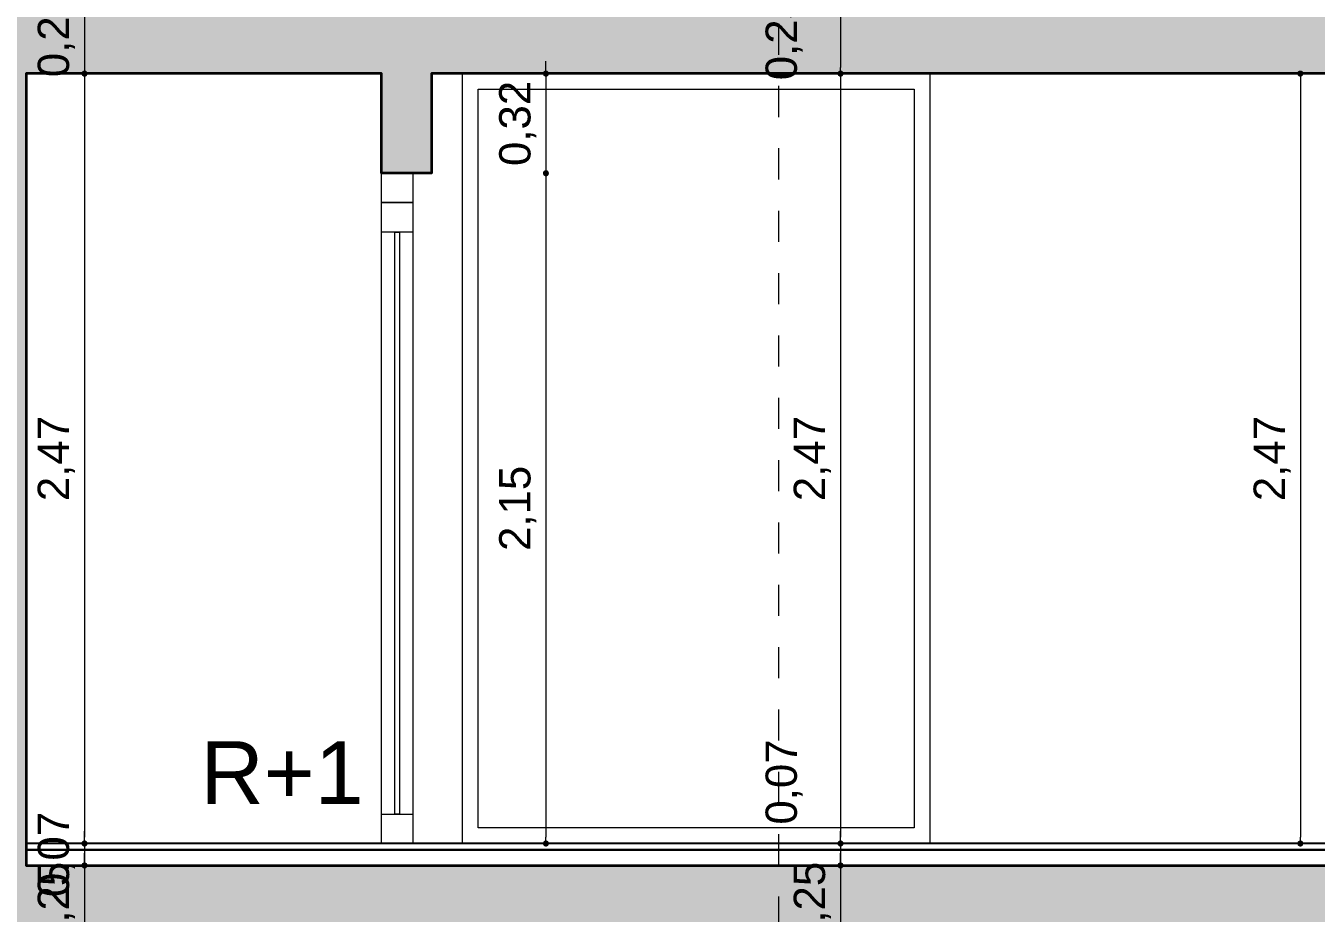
# Model space of a CAD drawing. Header units: metres. Extents: x 1838950 to 1842843, y 5171318 to 5174224.
# Drawn here: x 1841216.795 to 1841220.934, y 5171399.579 to 5171402.426 of the extents above; entities that cross this region are included whole.
import ezdxf

# ---------------------------------------------------------------- set-up
doc = ezdxf.new("R2010")
doc.units = ezdxf.units.M
doc.header["$LTSCALE"] = 0.0254
doc.header["$PDMODE"] = 1
doc.header["$PDSIZE"] = -2
doc.linetypes.add('Style de ligne -1', pattern=[0.83328, 0.41656, -0.41672])
doc.layers.get('0').update_dxf_attribs({"lineweight": 18})
doc.layers.get('DEFPOINTS').update_dxf_attribs({"lineweight": 18})
doc.layers.add('00 CHAZAL Coupe A.5', color=7, linetype='Continuous', lineweight=18)
doc.layers.add('00 CHAZAL INVISIBLE ARCHI', color=7, linetype='Continuous', lineweight=5)
doc.styles.add('Arial', font='arial.ttf')
doc.dimstyles.new('IS', dxfattribs={"dimtxt": 302.065972, "dimasz": 9.92187e-05, "dimexe": 2e-07, "dimexo": 1e-06, "dimgap": 3e-07, "dimtad": 1, "dimzin": 3, "dimtxsty": 'Arial', "dimblk": 'DOT', "dimblk1": 'DOT', "dimblk2": 'DOT', "dimcen": 0, "dimdle": 1e-06, "dimazin": 0, "dimtfac": 1, "dimtix": 1, "dimtmove": 0, "dimatfit": 0, "dimldrblk": 'DOT', "dimfxl": 1e-06, "dimfxlon": 1, "dimfrac": 2, "dimtolj": 1, "dimtzin": 3, "dimarcsym": 0})

# ---------------------------------------------------------------- blocks, each defined once
blk = doc.blocks.new('Groupe-1860-1')
at = {"layer": '00 CHAZAL Coupe A.5', "color": 7, "linetype": 'Continuous', "lineweight": 13, "flags": 128}
for points in [[(1841217.9351, 5171401.9526), (1841218.0361, 5171401.9526), (1841218.0361, 5171399.8026), (1841217.9351, 5171399.8026)], [(1841217.9351, 5171401.9526), (1841218.0361, 5171401.9526), (1841218.0361, 5171401.8582), (1841217.9351, 5171401.8582)], [(1841217.9351, 5171401.8582), (1841218.0361, 5171401.8582), (1841218.0361, 5171401.7637), (1841217.9351, 5171401.7637)], [(1841217.9779, 5171401.7637), (1841217.9929, 5171401.7637), (1841217.9929, 5171399.897), (1841217.9779, 5171399.897)], [(1841217.9351, 5171399.897), (1841218.0361, 5171399.897), (1841218.0361, 5171399.8026), (1841217.9351, 5171399.8026)]]:
    blk.add_lwpolyline(points, close=True, dxfattribs=at)
blk = doc.blocks.new('_DOT')
at = {"color": 0, "linetype": 'ByBlock', "lineweight": -2}
blk.add_line((-0.5, 0), (-1, 0), dxfattribs=at)
at = {"color": 0, "linetype": 'ByBlock', "const_width": 0.5}
blk.add_lwpolyline([(-0.25, 0, 1), (0.25, 0, 1)], format="xyb", close=True, dxfattribs=at)
blk = doc.blocks.new('*D464')
at = {"layer": '00 CHAZAL Coupe A.5', "color": 0, "linetype": 'Continuous', "lineweight": -2, "transparency": 16777216}
for p, q in [((1841220.8829, 5171402.2722), (1841220.8829, 5171402.2722)), ((1841220.8829, 5171402.2523), (1841220.8829, 5171399.8224)), ((1841220.8829, 5171399.8026), (1841220.8829, 5171399.8026))]:
    blk.add_line(p, q, dxfattribs=at)
at = {"layer": 'DEFPOINTS', "color": 0, "transparency": 16777216}
for p in [(1841220.8829, 5171402.2722), (1841220.8829, 5171399.8026), (1841220.8829, 5171399.8026)]:
    blk.add_point(p, dxfattribs=at)
at = {"layer": '00 CHAZAL Coupe A.5', "color": 0, "lineweight": -2, "transparency": 16777216, "xscale": 0.01984375, "yscale": 0.01984375, "zscale": 0.01984375}
for p, rotation in [((1841220.8829, 5171402.2722), 90), ((1841220.8829, 5171399.8026), 270)]:
    blk.add_blockref('_DOT', p, dxfattribs=dict(at, rotation=rotation))
at = {"layer": '00 CHAZAL Coupe A.5', "color": 0, "lineweight": 5, "transparency": 16777216, "insert": (1841220.7925, 5171401.0374), "char_height": 0.10051, "attachment_point": 5, "rotation": 90, "style": 'Arial'}
blk.add_mtext('\\A1;2,47', dxfattribs=at)
blk = doc.blocks.new('*D470')
at = {"layer": '00 CHAZAL Coupe A.5', "color": 0, "linetype": 'Continuous', "lineweight": -2, "transparency": 16777216}
for p, q in [((1841218.4629, 5171402.292), (1841218.4629, 5171402.3119)), ((1841218.4629, 5171402.2722), (1841218.4629, 5171402.2722)), ((1841218.4629, 5171402.2722), (1841218.4629, 5171401.9526)), ((1841218.4627, 5171401.9526), (1841218.4629, 5171401.9526)), ((1841218.4629, 5171401.9327), (1841218.4629, 5171401.9129))]:
    blk.add_line(p, q, dxfattribs=at)
at = {"layer": 'DEFPOINTS', "color": 0, "transparency": 16777216}
for p in [(1841218.4629, 5171402.2722), (1841218.0957, 5171401.9526), (1841218.4629, 5171401.9526)]:
    blk.add_point(p, dxfattribs=at)
at = {"layer": '00 CHAZAL Coupe A.5', "color": 0, "lineweight": -2, "transparency": 16777216, "xscale": 0.01984375, "yscale": 0.01984375, "zscale": 0.01984375}
for p, rotation in [((1841218.4629, 5171402.2722), 270), ((1841218.4629, 5171401.9526), 90)]:
    blk.add_blockref('_DOT', p, dxfattribs=dict(at, rotation=rotation))
at = {"layer": '00 CHAZAL Coupe A.5', "color": 0, "lineweight": 5, "transparency": 16777216, "insert": (1841218.3725, 5171402.1124), "char_height": 0.10051, "attachment_point": 5, "rotation": 90, "style": 'Arial'}
blk.add_mtext('\\A1;0,32', dxfattribs=at)
blk = doc.blocks.new('*D471')
at = {"layer": '00 CHAZAL Coupe A.5', "color": 0, "linetype": 'Continuous', "lineweight": -2, "transparency": 16777216}
for p, q in [((1841218.4627, 5171401.9526), (1841218.4629, 5171401.9526)), ((1841218.4629, 5171401.9327), (1841218.4629, 5171399.8224)), ((1841218.4627, 5171399.8026), (1841218.4629, 5171399.8026))]:
    blk.add_line(p, q, dxfattribs=at)
at = {"layer": 'DEFPOINTS', "color": 0, "transparency": 16777216}
for p in [(1841218.0957, 5171401.9526), (1841218.4129, 5171399.8026), (1841218.4629, 5171399.8026)]:
    blk.add_point(p, dxfattribs=at)
at = {"layer": '00 CHAZAL Coupe A.5', "color": 0, "lineweight": -2, "transparency": 16777216, "xscale": 0.01984375, "yscale": 0.01984375, "zscale": 0.01984375}
for p, rotation in [((1841218.4629, 5171401.9526), 90), ((1841218.4629, 5171399.8026), 270)]:
    blk.add_blockref('_DOT', p, dxfattribs=dict(at, rotation=rotation))
at = {"layer": '00 CHAZAL Coupe A.5', "color": 0, "lineweight": 5, "transparency": 16777216, "insert": (1841218.3725, 5171400.8776), "char_height": 0.10051, "attachment_point": 5, "rotation": 90, "style": 'Arial'}
blk.add_mtext('\\A1;2,15', dxfattribs=at)
blk = doc.blocks.new('*D542')
at = {"layer": '00 CHAZAL Coupe A.5', "color": 0, "linetype": 'Continuous', "lineweight": -2, "transparency": 16777216}
for p, q in [((1841216.9829, 5171402.5423), (1841216.9829, 5171402.5622)), ((1841216.9831, 5171402.5225), (1841216.9829, 5171402.5225)), ((1841216.9829, 5171402.5225), (1841216.9829, 5171402.2722)), ((1841216.9831, 5171402.2722), (1841216.9829, 5171402.2722)), ((1841216.9829, 5171402.2523), (1841216.9829, 5171402.2325))]:
    blk.add_line(p, q, dxfattribs=at)
at = {"layer": 'DEFPOINTS', "color": 0, "transparency": 16777216}
for p in [(1841217.0804, 5171402.5225), (1841216.9829, 5171402.2722), (1841217.4229, 5171402.2722)]:
    blk.add_point(p, dxfattribs=at)
at = {"layer": '00 CHAZAL Coupe A.5', "color": 0, "lineweight": -2, "transparency": 16777216, "xscale": 0.01984375, "yscale": 0.01984375, "zscale": 0.01984375}
for p, rotation in [((1841216.9829, 5171402.5225), 270), ((1841216.9829, 5171402.2722), 90)]:
    blk.add_blockref('_DOT', p, dxfattribs=dict(at, rotation=rotation))
at = {"layer": '00 CHAZAL Coupe A.5', "color": 0, "lineweight": 5, "transparency": 16777216, "insert": (1841216.8925, 5171402.3973), "char_height": 0.10051, "attachment_point": 5, "rotation": 90, "style": 'Arial'}
blk.add_mtext('\\A1;0,25', dxfattribs=at)
blk = doc.blocks.new('*D543')
at = {"layer": '00 CHAZAL Coupe A.5', "color": 0, "linetype": 'Continuous', "lineweight": -2, "transparency": 16777216}
for p, q in [((1841216.9831, 5171402.2722), (1841216.9829, 5171402.2722)), ((1841216.9829, 5171402.2523), (1841216.9829, 5171399.8224)), ((1841216.9831, 5171399.8026), (1841216.9829, 5171399.8026))]:
    blk.add_line(p, q, dxfattribs=at)
at = {"layer": 'DEFPOINTS', "color": 0, "transparency": 16777216}
for p in [(1841217.4229, 5171402.2722), (1841216.9829, 5171399.8026), (1841217.8629, 5171399.8026)]:
    blk.add_point(p, dxfattribs=at)
at = {"layer": '00 CHAZAL Coupe A.5', "color": 0, "lineweight": -2, "transparency": 16777216, "xscale": 0.01984375, "yscale": 0.01984375, "zscale": 0.01984375}
for p, rotation in [((1841216.9829, 5171402.2722), 90), ((1841216.9829, 5171399.8026), 270)]:
    blk.add_blockref('_DOT', p, dxfattribs=dict(at, rotation=rotation))
at = {"layer": '00 CHAZAL Coupe A.5', "color": 0, "lineweight": 5, "transparency": 16777216, "insert": (1841216.8925, 5171401.0374), "char_height": 0.10051, "attachment_point": 5, "rotation": 90, "style": 'Arial'}
blk.add_mtext('\\A1;2,47', dxfattribs=at)
blk = doc.blocks.new('*D544')
at = {"layer": '00 CHAZAL Coupe A.5', "color": 0, "linetype": 'Continuous', "lineweight": -2, "transparency": 16777216}
for p, q in [((1841216.9829, 5171399.8224), (1841216.9829, 5171399.8423)), ((1841216.9831, 5171399.8026), (1841216.9829, 5171399.8026)), ((1841216.9829, 5171399.8026), (1841216.9829, 5171399.7322)), ((1841216.9831, 5171399.7322), (1841216.9829, 5171399.7322)), ((1841216.9829, 5171399.7123), (1841216.9829, 5171399.6925))]:
    blk.add_line(p, q, dxfattribs=at)
at = {"layer": 'DEFPOINTS', "color": 0, "transparency": 16777216}
for p in [(1841217.8629, 5171399.8026), (1841216.9829, 5171399.7322), (1841217.8659, 5171399.7322)]:
    blk.add_point(p, dxfattribs=at)
at = {"layer": '00 CHAZAL Coupe A.5', "color": 0, "lineweight": -2, "transparency": 16777216, "xscale": 0.01984375, "yscale": 0.01984375, "zscale": 0.01984375}
for p, rotation in [((1841216.9829, 5171399.8026), 270), ((1841216.9829, 5171399.7322), 90)]:
    blk.add_blockref('_DOT', p, dxfattribs=dict(at, rotation=rotation))
at = {"layer": '00 CHAZAL Coupe A.5', "color": 0, "lineweight": 5, "transparency": 16777216, "insert": (1841216.8925, 5171399.7674), "char_height": 0.10051, "attachment_point": 5, "rotation": 90, "style": 'Arial'}
blk.add_mtext('\\A1;0,07', dxfattribs=at)
blk = doc.blocks.new('*D545')
at = {"layer": '00 CHAZAL Coupe A.5', "color": 0, "linetype": 'Continuous', "lineweight": -2, "transparency": 16777216}
for p, q in [((1841216.9829, 5171399.752), (1841216.9829, 5171399.7719)), ((1841216.9831, 5171399.7322), (1841216.9829, 5171399.7322)), ((1841216.9829, 5171399.7322), (1841216.9829, 5171399.4822)), ((1841216.9831, 5171399.4822), (1841216.9829, 5171399.4822)), ((1841216.9829, 5171399.4623), (1841216.9829, 5171399.4425))]:
    blk.add_line(p, q, dxfattribs=at)
at = {"layer": 'DEFPOINTS', "color": 0, "transparency": 16777216}
for p in [(1841217.8659, 5171399.7322), (1841216.9829, 5171399.4822), (1841217.4329, 5171399.4822)]:
    blk.add_point(p, dxfattribs=at)
at = {"layer": '00 CHAZAL Coupe A.5', "color": 0, "lineweight": -2, "transparency": 16777216, "xscale": 0.01984375, "yscale": 0.01984375, "zscale": 0.01984375}
for p, rotation in [((1841216.9829, 5171399.7322), 270), ((1841216.9829, 5171399.4822), 90)]:
    blk.add_blockref('_DOT', p, dxfattribs=dict(at, rotation=rotation))
at = {"layer": '00 CHAZAL Coupe A.5', "color": 0, "lineweight": 5, "transparency": 16777216, "insert": (1841216.8925, 5171399.6072), "char_height": 0.10051, "attachment_point": 5, "rotation": 90, "style": 'Arial'}
blk.add_mtext('\\A1;0,25', dxfattribs=at)
blk = doc.blocks.new('*D559')
at = {"layer": '00 CHAZAL Coupe A.5', "color": 0, "linetype": 'Continuous', "lineweight": -2, "transparency": 16777216}
for p, q in [((1841219.4081, 5171402.522), (1841219.4079, 5171402.522)), ((1841219.4079, 5171402.5021), (1841219.4079, 5171402.292)), ((1841219.4081, 5171402.2722), (1841219.4079, 5171402.2722))]:
    blk.add_line(p, q, dxfattribs=at)
at = {"layer": 'DEFPOINTS', "color": 0, "transparency": 16777216}
for p in [(1841219.8609, 5171402.522), (1841219.4079, 5171402.2722), (1841219.7679, 5171402.2722)]:
    blk.add_point(p, dxfattribs=at)
at = {"layer": '00 CHAZAL Coupe A.5', "color": 0, "lineweight": -2, "transparency": 16777216, "xscale": 0.01984375, "yscale": 0.01984375, "zscale": 0.01984375}
for p, rotation in [((1841219.4079, 5171402.522), 90), ((1841219.4079, 5171402.2722), 270)]:
    blk.add_blockref('_DOT', p, dxfattribs=dict(at, rotation=rotation))
at = {"layer": '00 CHAZAL Coupe A.5', "color": 0, "lineweight": 5, "transparency": 16777216, "insert": (1841219.2271, 5171402.3875), "char_height": 0.10051, "attachment_point": 5, "rotation": 90, "style": 'Arial'}
blk.add_mtext('\\A1;0,25', dxfattribs=at)
blk = doc.blocks.new('*D560')
at = {"layer": '00 CHAZAL Coupe A.5', "color": 0, "linetype": 'Continuous', "lineweight": -2, "transparency": 16777216}
for p, q in [((1841219.4081, 5171402.2722), (1841219.4079, 5171402.2722)), ((1841219.4079, 5171402.2523), (1841219.4079, 5171399.8224)), ((1841219.4081, 5171399.8026), (1841219.4079, 5171399.8026))]:
    blk.add_line(p, q, dxfattribs=at)
at = {"layer": 'DEFPOINTS', "color": 0, "transparency": 16777216}
for p in [(1841219.7679, 5171402.2722), (1841219.4079, 5171399.8026), (1841219.9736, 5171399.8026)]:
    blk.add_point(p, dxfattribs=at)
at = {"layer": '00 CHAZAL Coupe A.5', "color": 0, "lineweight": -2, "transparency": 16777216, "xscale": 0.01984375, "yscale": 0.01984375, "zscale": 0.01984375}
for p, rotation in [((1841219.4079, 5171402.2722), 90), ((1841219.4079, 5171399.8026), 270)]:
    blk.add_blockref('_DOT', p, dxfattribs=dict(at, rotation=rotation))
at = {"layer": '00 CHAZAL Coupe A.5', "color": 0, "lineweight": 5, "transparency": 16777216, "insert": (1841219.3175, 5171401.0374), "char_height": 0.10051, "attachment_point": 5, "rotation": 90, "style": 'Arial'}
blk.add_mtext('\\A1;2,47', dxfattribs=at)
blk = doc.blocks.new('*D561')
at = {"layer": '00 CHAZAL Coupe A.5', "color": 0, "linetype": 'Continuous', "lineweight": -2, "transparency": 16777216}
for p, q in [((1841219.4079, 5171399.8224), (1841219.4079, 5171399.8423)), ((1841219.4081, 5171399.8026), (1841219.4079, 5171399.8026)), ((1841219.4079, 5171399.8026), (1841219.4079, 5171399.7322)), ((1841219.4081, 5171399.7322), (1841219.4079, 5171399.7322)), ((1841219.4079, 5171399.7123), (1841219.4079, 5171399.6925))]:
    blk.add_line(p, q, dxfattribs=at)
at = {"layer": 'DEFPOINTS', "color": 0, "transparency": 16777216}
for p in [(1841219.9736, 5171399.8026), (1841219.4079, 5171399.7322), (1841219.9602, 5171399.7322)]:
    blk.add_point(p, dxfattribs=at)
at = {"layer": '00 CHAZAL Coupe A.5', "color": 0, "lineweight": -2, "transparency": 16777216, "xscale": 0.01984375, "yscale": 0.01984375, "zscale": 0.01984375}
for p, rotation in [((1841219.4079, 5171399.8026), 270), ((1841219.4079, 5171399.7322), 90)]:
    blk.add_blockref('_DOT', p, dxfattribs=dict(at, rotation=rotation))
at = {"layer": '00 CHAZAL Coupe A.5', "color": 0, "lineweight": 5, "transparency": 16777216, "insert": (1841219.2271, 5171399.9999), "char_height": 0.10051, "attachment_point": 5, "rotation": 90, "style": 'Arial'}
blk.add_mtext('\\A1;0,07', dxfattribs=at)
blk = doc.blocks.new('*D562')
at = {"layer": '00 CHAZAL Coupe A.5', "color": 0, "linetype": 'Continuous', "lineweight": -2, "transparency": 16777216}
for p, q in [((1841219.4079, 5171399.752), (1841219.4079, 5171399.7719)), ((1841219.4081, 5171399.7322), (1841219.4079, 5171399.7322)), ((1841219.4079, 5171399.7322), (1841219.4079, 5171399.4822)), ((1841219.4081, 5171399.4822), (1841219.4079, 5171399.4822)), ((1841219.4079, 5171399.4623), (1841219.4079, 5171399.4425))]:
    blk.add_line(p, q, dxfattribs=at)
at = {"layer": 'DEFPOINTS', "color": 0, "transparency": 16777216}
for p in [(1841219.9602, 5171399.7322), (1841219.4079, 5171399.4822), (1841219.9129, 5171399.4822)]:
    blk.add_point(p, dxfattribs=at)
at = {"layer": '00 CHAZAL Coupe A.5', "color": 0, "lineweight": -2, "transparency": 16777216, "xscale": 0.01984375, "yscale": 0.01984375, "zscale": 0.01984375}
for p, rotation in [((1841219.4079, 5171399.7322), 270), ((1841219.4079, 5171399.4822), 90)]:
    blk.add_blockref('_DOT', p, dxfattribs=dict(at, rotation=rotation))
at = {"layer": '00 CHAZAL Coupe A.5', "color": 0, "lineweight": 5, "transparency": 16777216, "insert": (1841219.3175, 5171399.6072), "char_height": 0.10051, "attachment_point": 5, "rotation": 90, "style": 'Arial'}
blk.add_mtext('\\A1;0,25', dxfattribs=at)
blk = doc.blocks.new('Groupe-2016-1')
at = {"layer": '00 CHAZAL Coupe A.5', "color": 7, "linetype": 'Continuous', "lineweight": 5}
for base, p1, p2, picture, middle in [((1841216.9829, 5171402.2722), (1841217.0804, 5171402.5225), (1841217.4229, 5171402.2722), '*D542', (1841216.8925, 5171402.3973)), ((1841218.4629, 5171401.9526), (1841218.4629, 5171402.2722), (1841218.0957, 5171401.9526), '*D470', (1841218.3725, 5171402.1124)), ((1841216.9829, 5171399.8026), (1841217.4229, 5171402.2722), (1841217.8629, 5171399.8026), '*D543', (1841216.8925, 5171401.0374)), ((1841219.4079, 5171399.8026), (1841219.7679, 5171402.2722), (1841219.9736, 5171399.8026), '*D560', (1841219.3175, 5171401.0374)), ((1841220.8829, 5171399.8026), (1841220.8829, 5171402.2722), (1841220.8829, 5171399.8026), '*D464', (1841220.7925, 5171401.0374)), ((1841218.4629, 5171399.8026), (1841218.0957, 5171401.9526), (1841218.4129, 5171399.8026), '*D471', (1841218.3725, 5171400.8776)), ((1841216.9829, 5171399.7322), (1841217.8629, 5171399.8026), (1841217.8659, 5171399.7322), '*D544', (1841216.8925, 5171399.7674)), ((1841216.9829, 5171399.4822), (1841217.8659, 5171399.7322), (1841217.4329, 5171399.4822), '*D545', (1841216.8925, 5171399.6072)), ((1841219.4079, 5171399.4822), (1841219.9602, 5171399.7322), (1841219.9129, 5171399.4822), '*D562', (1841219.3175, 5171399.6072))]:
    dim = blk.add_linear_dim(base=base, p1=p1, p2=p2, angle=90, dimstyle='IS', override={"dimtxt": 0.100506, "dimasz": 0.019844, "dimexe": 4e-05, "dimgap": 0.03, "dimpost": '<>', "dimtxsty": 'Arial', "dimdle": 0.0002, "dimtmove": 2, "dimfxl": 0.0002}, dxfattribs=at)
    dim.commit()
    dim.dimension.update_dxf_attribs({"geometry": picture, "text_midpoint": middle})
for base, p1, p2, override, picture, middle in [((1841219.4079, 5171402.2722), (1841219.8609, 5171402.522), (1841219.7679, 5171402.2722), {"dimtxt": 0.100506, "dimasz": 0.019844, "dimexe": 4e-05, "dimgap": 0.09985, "dimpost": '<>', "dimtxsty": 'Arial', "dimdle": 0.0002, "dimtmove": 2, "dimfxl": 0.0002}, '*D559', (1841219.2271, 5171402.3875)), ((1841219.4079, 5171399.7322), (1841219.9736, 5171399.8026), (1841219.9602, 5171399.7322), {"dimtxt": 0.100506, "dimasz": 0.019844, "dimexe": 4e-05, "dimgap": 0.09985, "dimpost": '<>', "dimtxsty": 'Arial', "dimdle": 0.0002, "dimtix": 0, "dimtmove": 2, "dimfxl": 0.0002}, '*D561', (1841219.2271, 5171399.9999))]:
    dim = blk.add_linear_dim(base=base, p1=p1, p2=p2, angle=90, dimstyle='IS', override=override, dxfattribs=at)
    dim.commit()
    dim.dimension.update_dxf_attribs({"geometry": picture, "text_midpoint": middle, "dimtype": 160})

msp = doc.modelspace()

# ---------------------------------------------------------------- hatches: boundary and pattern name
at = {"layer": '00 CHAZAL Coupe A.5', "linetype": 'Continuous', "lineweight": 0, "true_color": 0xaaaaaa}
h = msp.add_hatch(color=253, dxfattribs=at)
h.paths.add_polyline_path([(1841218.0951, 5171406.0067), (1841217.9351, 5171406.0067), (1841217.9351, 5171405.8743), (1841217.9351, 5171405.8743), (1841217.9351, 5171405.3122), (1841216.7955, 5171405.3122), (1841216.7955, 5171406.1927), (1841216.6155, 5171406.1927), (1841216.6155, 5171406.1921), (1841215.0579, 5171406.1921), (1841215.0579, 5171405.9921), (1841216.6155, 5171405.9921), (1841216.6155, 5171405.4454), (1841216.6155, 5171405.4454), (1841216.6155, 5171404.9154), (1841216.6155, 5171405.4451), (1841216.6155, 5171396.212), (1841216.7937, 5171396.212), (1841216.7937, 5171396.272), (1841216.7955, 5171396.272), (1841216.7955, 5171396.662), (1841218.6937, 5171396.662), (1841218.6937, 5171394.022), (1841216.6155, 5171394.022), (1841216.6155, 5171393.7166), (1841216.6137, 5171393.7166), (1841216.6137, 5171393.571), (1841216.7955, 5171393.571), (1841216.7955, 5171393.8023), (1841218.6937, 5171393.8023), (1841218.6937, 5171391.381), (1841216.6155, 5171391.381), (1841216.6155, 5171390.6854), (1841216.6156, 5171390.6854), (1841216.6156, 5171389.981), (1841214.7649, 5171389.981), (1841214.7649, 5171390.9682), (1841214.7648, 5171390.9682), (1841214.7648, 5171396.8922), (1841214.5848, 5171396.8922), (1841214.5848, 5171396.892), (1841211.438, 5171396.892), (1841211.438, 5171396.892), (1841209.4576, 5171396.892), (1841209.4576, 5171396.892), (1841203.8519, 5171396.892), (1841203.8519, 5171396.9671), (1841203.7105, 5171396.9671), (1841203.7105, 5171396.8732), (1841203.7107, 5171396.8732), (1841203.7107, 5171396.786), (1841202.5629, 5171396.786), (1841202.5629, 5171396.7871), (1841202.4959, 5171396.786), (1841202.4959, 5171396.8024), (1841202.4949, 5171396.8024), (1841202.4949, 5171396.8917), (1841202.4945, 5171396.8917), (1841202.4945, 5171396.9673), (1841202.2949, 5171396.9673), (1841202.2949, 5171396.8542), (1841202.2953, 5171396.8542), (1841202.2953, 5171396.6997), (1841202.2949, 5171396.6997), (1841202.2949, 5171390.2944), (1841202.4949, 5171390.3574), (1841202.4949, 5171391.231), (1841202.4952, 5171391.231), (1841202.4952, 5171391.251), (1841214.5848, 5171391.251), (1841214.5848, 5171389.581), (1841216.7955, 5171389.581), (1841216.7955, 5171391.251), (1841224.2749, 5171391.251), (1841224.2749, 5171390.4504), (1841224.4551, 5171390.505), (1841224.4551, 5171391.381), (1841218.8737, 5171391.381), (1841218.8737, 5171393.8023), (1841219.7929, 5171393.8023), (1841224.4551, 5171393.8514), (1841224.4551, 5171394.1719), (1841222.7637, 5171394.1719), (1841219.783, 5171394.022), (1841218.8737, 5171394.022), (1841218.8737, 5171396.662), (1841224.4551, 5171396.662), (1841224.4551, 5171396.892), (1841216.7955, 5171396.892), (1841216.7955, 5171399.4847), (1841216.7959, 5171399.4847), (1841216.7959, 5171399.4822), (1841217.9351, 5171399.4822), (1841217.9351, 5171399.1626), (1841218.0957, 5171399.1626), (1841218.0957, 5171399.4822), (1841224.4551, 5171399.4822), (1841224.4551, 5171399.7322), (1841216.7955, 5171399.7322), (1841216.7955, 5171402.2722), (1841217.9351, 5171402.2722), (1841217.9351, 5171401.9526), (1841218.0957, 5171401.9526), (1841218.0957, 5171402.2722), (1841224.4551, 5171402.2722), (1841224.4551, 5171402.8722), (1841224.2751, 5171402.8722), (1841224.2751, 5171402.5222), (1841218.0951, 5171402.5222), (1841218.0951, 5171402.7399), (1841217.9351, 5171402.7466), (1841217.9351, 5171402.5225), (1841216.7955, 5171402.5225), (1841216.7955, 5171405.0922), (1841217.9351, 5171405.0922), (1841217.9351, 5171404.983), (1841217.9343, 5171404.983), (1841217.9343, 5171404.8998), (1841218.0951, 5171404.8998)])
h.paths.add_polyline_path([(1841214.5848, 5171396.522), (1841214.5848, 5171394.0163), (1841212.4426, 5171393.9948), (1841212.4426, 5171393.9748), (1841212.2926, 5171393.9748), (1841212.2926, 5171393.9948), (1841209.5803, 5171394.022), (1841202.6449, 5171394.022), (1841202.6449, 5171393.992), (1841202.4949, 5171393.992), (1841202.4949, 5171396.5838), (1841203.8514, 5171396.5838), (1841203.8514, 5171396.662), (1841208.7803, 5171396.662), (1841208.7803, 5171396.522)])
h.paths.add_polyline_path([(1841214.5848, 5171393.8023), (1841214.5848, 5171391.3753), (1841212.4425, 5171391.3539), (1841212.4425, 5171391.3309), (1841212.2925, 5171391.3309), (1841212.2925, 5171391.3539), (1841209.5803, 5171391.381), (1841202.6449, 5171391.381), (1841202.6449, 5171391.351), (1841202.4949, 5171391.351), (1841202.4949, 5171393.8023)])

# ---------------------------------------------------------------- linework, layer by layer
at = {"layer": '00 CHAZAL Coupe A.5', "color": 7, "linetype": 'Style de ligne -1', "lineweight": 13}
msp.add_line((1841219.2099, 5171392.7325), (1841219.2099, 5171407.8108), dxfattribs=at)
at = {"layer": '00 CHAZAL Coupe A.5', "color": 7, "linetype": 'Continuous', "lineweight": 35, "flags": 128}
msp.add_lwpolyline([(1841218.0951, 5171406.0067), (1841218.0951, 5171404.8998), (1841217.9343, 5171404.8998), (1841217.9343, 5171404.983), (1841217.9351, 5171404.983), (1841217.9351, 5171405.0922), (1841216.7955, 5171405.0922), (1841216.7955, 5171402.5225), (1841217.9351, 5171402.5225), (1841217.9351, 5171402.7466), (1841218.0951, 5171402.7399), (1841218.0951, 5171402.5222), (1841224.2751, 5171402.5222), (1841224.2751, 5171402.8722), (1841224.4551, 5171402.8722), (1841224.4551, 5171402.2722), (1841218.0957, 5171402.2722), (1841218.0957, 5171401.9526), (1841217.9351, 5171401.9526), (1841217.9351, 5171402.2722), (1841216.7955, 5171402.2722), (1841216.7955, 5171399.7322), (1841224.4551, 5171399.7322), (1841224.4551, 5171399.4822)], dxfattribs=at)
at = {"layer": '00 CHAZAL Coupe A.5', "color": 7, "linetype": 'Continuous', "lineweight": 13, "flags": 128}
for points in [[(1841218.1953, 5171402.2722), (1841219.6941, 5171402.2722), (1841219.6941, 5171399.8026), (1841218.1953, 5171399.8026)], [(1841218.2453, 5171402.2222), (1841219.6441, 5171402.2222), (1841219.6441, 5171399.8526), (1841218.2453, 5171399.8526)]]:
    msp.add_lwpolyline(points, close=True, dxfattribs=at)
at = {"layer": '00 CHAZAL Coupe A.5', "color": 7, "linetype": 'Continuous', "lineweight": 25, "flags": 128}
for points in [[(1841216.7955, 5171399.8026), (1841216.7955, 5171399.7822), (1841224.4551, 5171399.7822), (1841224.4551, 5171399.8026)], [(1841216.7955, 5171399.7822), (1841216.7955, 5171399.7322), (1841224.4551, 5171399.7322), (1841224.4551, 5171399.7822)]]:
    msp.add_lwpolyline(points, close=True, dxfattribs=at)

# ---------------------------------------------------------------- block references
at = {"layer": '00 CHAZAL Coupe A.5', "color": 7}
msp.add_blockref('Groupe-1860-1', (0, 0), dxfattribs=at)
at = {"layer": '00 CHAZAL INVISIBLE ARCHI', "color": 7, "transparency": 33554687}
msp.add_blockref('Groupe-2016-1', (0, 0), dxfattribs=at)

# ---------------------------------------------------------------- texts
at = {"layer": '00 CHAZAL Coupe A.5', "color": 7, "insert": (1841217.3549, 5171400.1306), "char_height": 0.20101, "attachment_point": 1, "line_spacing_factor": 0.840696, "style": 'Arial'}
msp.add_mtext('R+1', dxfattribs=at)

doc.saveas('drawing.dxf')
